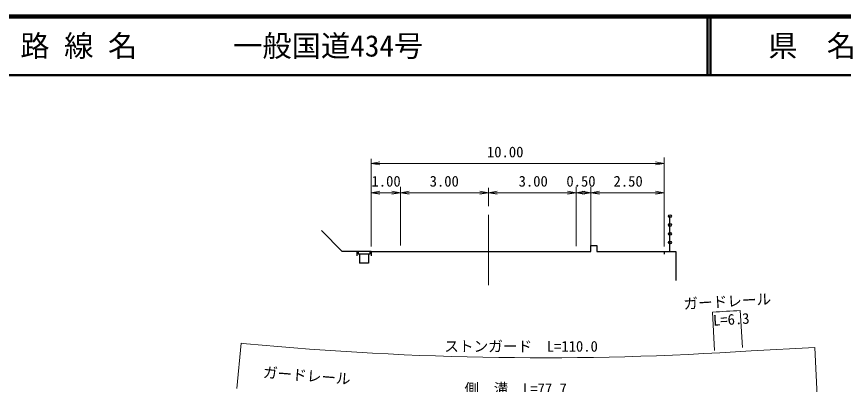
# Model space of a CAD drawing. Units: millimetres, scale not verified. Extents: x 40000 to 680000, y 20000 to 380000.
# Drawn here: x 179745 to 320985, y 317205 to 380000 of the extents above; entities that cross this region are included whole.
import ezdxf
from ezdxf.enums import TextEntityAlignment as Align

# ---------------------------------------------------------------- set-up
doc = ezdxf.new("R2010")
doc.units = ezdxf.units.MM
doc.header["$LTSCALE"] = 1000
doc.linetypes.add('CHAIN', pattern=[18.5, 12, -1.5, 3.5, -1.5])
for name, color, linetype, lineweight in [('M-BGD', 7, 'Continuous', 25), ('M-BMK', 2, 'CHAIN', 13), ('M-STR-HTXT', 7, 'Continuous', 13), ('M-TTL', 2, 'Continuous', 140), ('M-TTL-LINE', 7, 'Continuous', 50)]:
    doc.layers.add(name, color=color, linetype=linetype, lineweight=lineweight)
doc.layers.add('M-TTL-TXT', color=7, linetype='Continuous')
doc.styles.add('ＭＳ ゴシック', font='')
doc.styles.get('ＭＳ ゴシック').set_extended_font_data('MS Gothic')

msp = doc.modelspace()

# ---------------------------------------------------------------- linework, layer by layer
at = {"layer": 'M-BGD'}
for p, q in [((291344, 339925), (291344, 345925)), ((235344, 339925), (231808, 343461)), ((237844, 339925), (235344, 339925)), ((237844, 339925), (237844, 339175)), ((240344, 339925), (237844, 339925)), ((238094, 339925), (238094, 339425)), ((240094, 339425), (238094, 339425)), ((238344, 339425), (238344, 337925)), ((239844, 339425), (239844, 337925)), ((240094, 339925), (240094, 339425)), ((240344, 339925), (240344, 339175)), ((278844, 339925), (290344, 339925)), ((290344, 339925), (290344, 339425)), ((290344, 339925), (292344, 339925)), ((292344, 339925), (292344, 334925)), ((239844, 337925), (238344, 337925))]:
    msp.add_line(p, q, dxfattribs=at)
for points in [[(277844, 339925), (277844, 340925), (278844, 340925), (278844, 339925)], [(240344, 339925), (244094, 339925), (260344, 339925), (276594, 339925), (277844, 339925)]]:
    msp.add_lwpolyline(points, dxfattribs=at)
for centre in [(291344, 345925), (291344, 344425), (291344, 342925), (291344, 341425)]:
    msp.add_circle(centre, 250, dxfattribs=at)
at = {"layer": 'M-BMK'}
msp.add_line((260344, 334156), (260344, 350785), dxfattribs=at)
at = {"layer": 'M-STR-HTXT'}
for p, q in [((290344, 355945), (290344, 340772)), ((240344, 340761), (240344, 355709)), ((240344, 354925), (241821, 355186)), ((240344, 354925), (290344, 354925)), ((240344, 354925), (241821, 354665)), ((290344, 354925), (288867, 355186)), ((290344, 354925), (288867, 354665)), ((245344, 340925), (245344, 350925)), ((275344, 350925), (275344, 340805)), ((277844, 350925), (277844, 340805)), ((240344, 349925), (241821, 350186)), ((240344, 349925), (245344, 349925)), ((240344, 349925), (241821, 349665)), ((245344, 349925), (243867, 350186)), ((245344, 349925), (243867, 349665)), ((245344, 349925), (246821, 350186)), ((245344, 349925), (260344, 349925)), ((245344, 349925), (246821, 349665)), ((260344, 349925), (258867, 350186)), ((260344, 349925), (258867, 349665)), ((260344, 349925), (261821, 350186)), ((260344, 349925), (275344, 349925)), ((260344, 349925), (261821, 349665)), ((275344, 349925), (273867, 350186)), ((275344, 349925), (273867, 349665)), ((275344, 349925), (276821, 350186)), ((275344, 349925), (277844, 349925)), ((275344, 349925), (276821, 349665)), ((277844, 349925), (276367, 350186)), ((277844, 349925), (276367, 349665)), ((277844, 349925), (279321, 350186)), ((277844, 349925), (290344, 349925)), ((277844, 349925), (279321, 349665)), ((290344, 349925), (288867, 350186)), ((290344, 349925), (288867, 349665)), ((298624, 329551), (298980, 323015)), ((303765, 323512), (303363, 329831)), ((218118, 324238), (217377, 316541)), ((218117, 324226), (219019, 324152)), ((305228, 322937), (316092, 323495)), ((316092, 323495), (316762, 310449))]:
    msp.add_line(p, q, dxfattribs=at)
for radius, start, end in [(531000, 273.12462, 273.63686), (538000, 264.59672, 273.78854)]:
    msp.add_arc((269680, 859761), radius, start, end, dxfattribs=at)
at = {"layer": 'M-TTL'}
msp.add_line((680000, 380000), (40000, 380000), dxfattribs=at)
at = {"layer": 'M-TTL-LINE'}
for p, q in [((297750, 380000), (297750, 370000)), ((298250, 380000), (298250, 370000)), ((40000, 370000), (680000, 370000))]:
    msp.add_line(p, q, dxfattribs=at)

# ---------------------------------------------------------------- texts
at = {"layer": 'M-STR-HTXT', "style": 'ＭＳ ゴシック'}
for s, p in [('10.00', (263209, 355425)), ('1.00', (242863, 350425)), ('3.00', (252798, 350425)), ('3.00', (267993, 350425)), ('0.50', (276151, 350425)), ('2.50', (284206, 350425)), ('側\u3000溝\u3000L=77.7', (264993, 315006))]:
    msp.add_text(s, height=1833, dxfattribs=at).set_placement(p, align=Align.BOTTOM_CENTER)
for s, rotation, p in [('ガードレール', 3.381, (293739, 329482)), ('L=6.3', 3.381, (298789, 326672)), ('ガードレール', 355.406, (221730, 317852))]:
    msp.add_text(s, height=1833, rotation=rotation, dxfattribs=at).set_placement(p, align=Align.BOTTOM_LEFT)
msp.add_text('ストンガード\u3000L=110.0', height=1833, dxfattribs=at).set_placement((252806, 322249), align=Align.BOTTOM_LEFT)
at = {"layer": 'M-TTL-TXT', "style": 'ＭＳ ゴシック'}
for s, p in [('路 線 名', (180380, 375000)), ('一般国道434号', (216734, 375000))]:
    msp.add_text(s, height=3666, dxfattribs=at).set_placement(p, align=Align.MIDDLE_LEFT)
msp.add_text('県\u3000名', height=3666, dxfattribs=at).set_placement((315625, 375000), align=Align.MIDDLE_CENTER)

doc.saveas('drawing.dxf')
